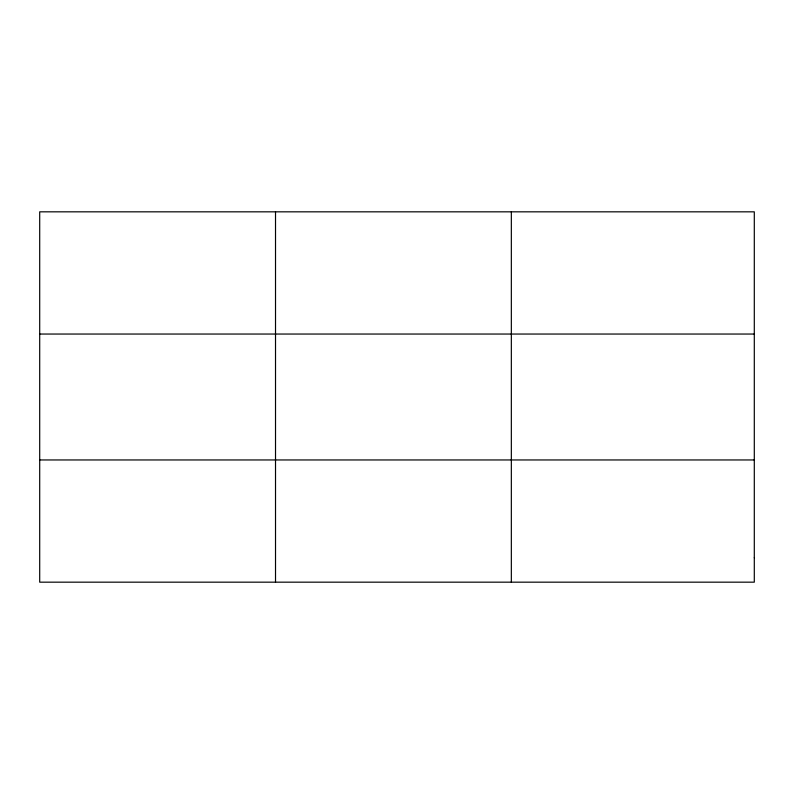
<?xml version="1.0" encoding="UTF-8"?>
<svg xmlns="http://www.w3.org/2000/svg" width="794" height="794" viewBox="0 0 794 794"><rect width="100%" height="100%" fill="white"/><g stroke="black" fill="none" stroke-linecap="round" stroke-linejoin="round"><path stroke-width="1.19" d="M275.518 211.829L275.518 582.171M511.336 211.829L511.336 582.171M39.7 334.046L754.3 334.046M39.7 459.954L754.3 459.954M754.3 557.725L754.3 582.171L39.7 582.171L39.7 211.829L754.3 211.829L754.3 557.725"/></g></svg>
